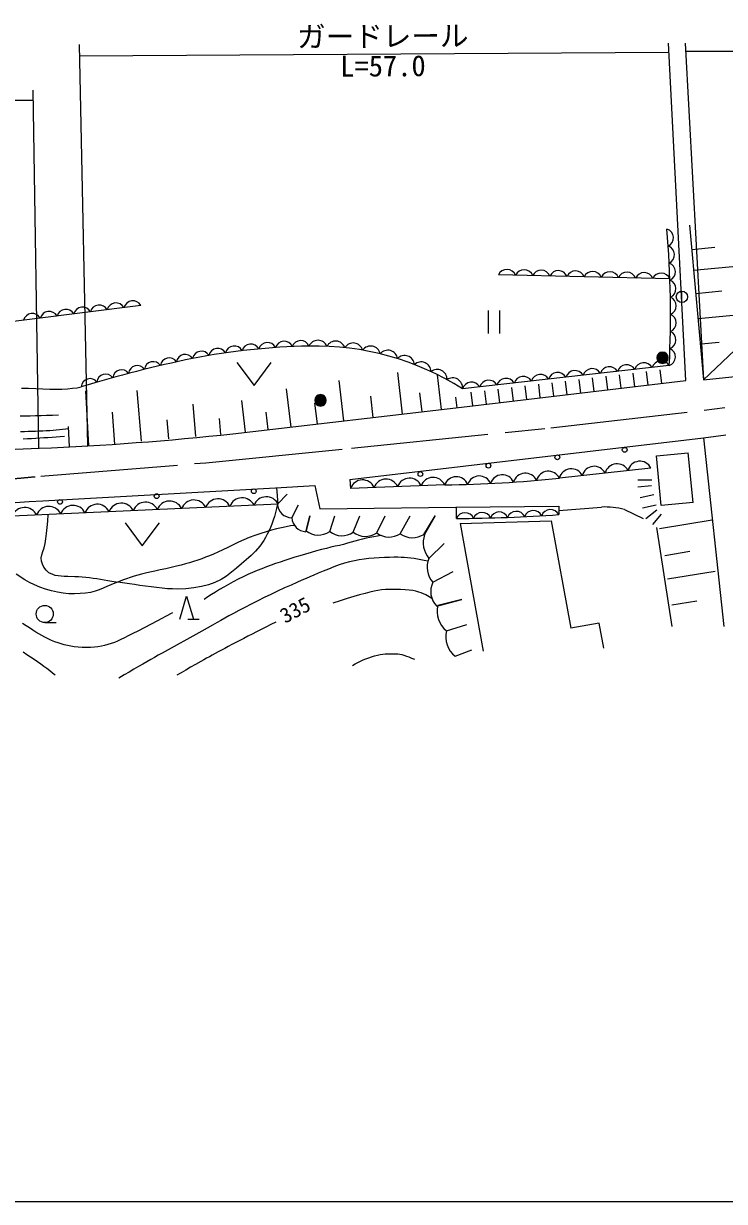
# Model space of a CAD drawing. Units: millimetres, scale not verified. Extents: x 40000 to 680000, y 20000 to 380000.
# Drawn here: x 392622 to 453962, y 205000 to 308088 of the extents above; entities that cross this region are included whole.
import ezdxf
from ezdxf.enums import TextEntityAlignment as Align

# ---------------------------------------------------------------- set-up
doc = ezdxf.new("R2010")
doc.units = ezdxf.units.MM
doc.header["$LTSCALE"] = 1000
doc.linetypes.add('CHAIN', pattern=[18.5, 12, -1.5, 3.5, -1.5])
for name, color, linetype, lineweight in [('M-BGD', 7, 'Continuous', 25), ('M-BMK', 2, 'CHAIN', 13), ('M-STR-HTXT', 7, 'Continuous', 13), ('M-TTL-BAND', 7, 'Continuous', 25)]:
    doc.layers.add(name, color=color, linetype=linetype, lineweight=lineweight)
doc.styles.add('ＭＳ ゴシック', font='')
doc.styles.get('ＭＳ ゴシック').set_extended_font_data('MS Gothic')

msp = doc.modelspace()

# ---------------------------------------------------------------- hatches: boundary and pattern name
at = {"layer": 'M-BGD'}
for points in [[(449043, 278843, 1), (448043, 278843, 1)], [(419111, 275114, 1), (418111, 275114, 0.41421), (418611, 274614, 0.41421)]]:
    msp.add_hatch(color=256, dxfattribs=at).paths.add_polyline_path(points)

# ---------------------------------------------------------------- linework, layer by layer
for p, q in [((450900, 290452), (452137, 276903)), ((451113, 288322), (453116, 288521)), ((455297, 286841), (451264, 286473)), ((449191, 285739), (434179, 286095)), ((450243, 283672), (450243, 284672)), ((453730, 284655), (451449, 284447)), ((450243, 284172), (450244, 284173)), ((433272, 282967), (433272, 280967)), ((434272, 282967), (434272, 280967)), ((455661, 282615), (451649, 282248)), ((452137, 276903), (455977, 280562)), ((451933, 280054), (453499, 280210)), ((448543, 278843), (448544, 278843)), ((425798, 273909), (425377, 277539)), ((429190, 274302), (428837, 277351)), ((449135, 278153), (431033, 276117)), ((444927, 276165), (444786, 277356)), ((446107, 276304), (445966, 277496)), ((447288, 276444), (447146, 277636)), ((448468, 276584), (448326, 277776)), ((452137, 276903), (460703, 277832)), ((420649, 273312), (420238, 276855)), ((431436, 274564), (450582, 276835)), ((436667, 275185), (436526, 276377)), ((437847, 275325), (437706, 276517)), ((439027, 275465), (438886, 276657)), ((440207, 275605), (440066, 276797)), ((441387, 275745), (441246, 276937)), ((442567, 275885), (442426, 277076)), ((443747, 276025), (443606, 277216)), ((398030, 275937), (398311, 271131)), ((402955, 271540), (402576, 275986)), ((416032, 272777), (415645, 276113)), ((423224, 273611), (423007, 275480)), ((427494, 274106), (427302, 275761)), ((430559, 274461), (430452, 275384)), ((431947, 274626), (431805, 275818)), ((433127, 274766), (432986, 275957)), ((434307, 274906), (434166, 276097)), ((435487, 275046), (435346, 276237)), ((407710, 271945), (407470, 274770)), ((410950, 272187), (431436, 274564)), ((412049, 272315), (411728, 275084)), ((418340, 273044), (418128, 274874)), ((418611, 275114), (418612, 275114)), ((400388, 274068), (400577, 271274)), ((405333, 271743), (405191, 273407)), ((409880, 272130), (409760, 273534)), ((414041, 272546), (413864, 274072)), ((396520, 272810), (396612, 271038)), ((452124, 271835), (454097, 272099)), ((448006, 270244), (450800, 270511)), ((448421, 265911), (448006, 270244)), ((451214, 266178), (450792, 270524)), ((447523, 269189), (439515, 268306)), ((421190, 268178), (421245, 267410)), ((446395, 268167), (447595, 268167)), ((394318, 266331), (414685, 267467)), ((414685, 267467), (418110, 267661)), ((414905, 266021), (414793, 267473)), ((429478, 267707), (421245, 267410)), ((446395, 267536), (447569, 267649)), ((414905, 266021), (383193, 264614)), ((415689, 266894), (414854, 266036)), ((446597, 266621), (447769, 266880)), ((451214, 266178), (448421, 265911)), ((416091, 264840), (416688, 265955)), ((417330, 263617), (417686, 265016)), ((417686, 265016), (417347, 263695)), ((419413, 263631), (419876, 265016)), ((421476, 263568), (422066, 265017)), ((423536, 263503), (424256, 265017)), ((425594, 263439), (426446, 265018)), ((427650, 263375), (428636, 265018)), ((428636, 265018), (427713, 263357)), ((430506, 264771), (430506, 265767)), ((439470, 265852), (439462, 265111)), ((439466, 265468), (443198, 265770)), ((445213, 265569), (446843, 264770)), ((446800, 265706), (447972, 265965)), ((447083, 264771), (448039, 265524)), ((447695, 264233), (448463, 265155)), ((430824, 264339), (438808, 264566)), ((430824, 264339), (432857, 253174)), ((438808, 264566), (440519, 255169)), ((448014, 263984), (449348, 255316)), ((448265, 263904), (452886, 264661)), ((428093, 261283), (429422, 262577)), ((448734, 261538), (450931, 261898)), ((428451, 259192), (430207, 260136)), ((448988, 259482), (453155, 260165)), ((428780, 257104), (430993, 257694)), ((430993, 257694), (428879, 257171)), ((449353, 257202), (451550, 257562)), ((394476, 255668), (395476, 255668)), ((406988, 255971), (407988, 255971)), ((429639, 254942), (431418, 255484)), ((443003, 255621), (440519, 255169)), ((443401, 253436), (443003, 255621)), ((430396, 252719), (431843, 253273))]:
    msp.add_line(p, q, dxfattribs=at)
for points in [[(402876, 283415), (388228, 281561), (386074, 283261)], [(411298, 278410), (412798, 276410), (414298, 278410)], [(392456, 276181), (393055, 276175), (393683, 276149), (394313, 276116), (394919, 276091), (395475, 276087), (395983, 276102), (396462, 276128), (396906, 276166), (397310, 276220), (397669, 276293)], [(392317, 273750), (392745, 273755), (393199, 273763), (393673, 273773), (394153, 273787), (394643, 273804), (395148, 273824), (395673, 273846)], [(392357, 272395), (392696, 272397), (393030, 272402), (393357, 272410), (393680, 272420), (393996, 272433), (394306, 272448), (394610, 272466), (394908, 272486), (395201, 272508), (395487, 272533), (395767, 272561), (396041, 272590), (396310, 272623), (396573, 272658)], [(392589, 271751), (392958, 271768), (393323, 271786), (393685, 271806), (394045, 271827), (394403, 271848), (394760, 271871), (395116, 271895), (395474, 271919), (395832, 271944), (396192, 271969)], [(421190, 268178), (452124, 271835), (453920, 255326)], [(418110, 267661), (418545, 265606), (430446, 265767), (439470, 265852)], [(414854, 266036), (414771, 265660), (414679, 265297), (414579, 264947), (414470, 264611), (414353, 264288), (414227, 263976), (414094, 263677), (413954, 263389), (413806, 263112), (413650, 262845), (413311, 262357), (412935, 261926), (412531, 261536), (412110, 261168), (411683, 260804), (411259, 260436), (410832, 260074), (410386, 259733), (409906, 259429), (409375, 259177), (408799, 258976), (408187, 258816), (407533, 258698), (406831, 258624), (406071, 258594), (405659, 258601), (405217, 258626), (404751, 258667), (404271, 258719), (403782, 258781), (403293, 258848), (402811, 258917), (402343, 258985), (401897, 259048), (401090, 259156), (400716, 259210), (400357, 259266), (400010, 259321), (399346, 259429), (399025, 259481), (398708, 259529), (398394, 259574), (398080, 259614), (397761, 259645), (397438, 259665), (397115, 259677), (396484, 259693), (396184, 259705), (395901, 259723), (395638, 259752), (395399, 259796), (395189, 259857), (394847, 260029), (394591, 260249), (394406, 260501), (394278, 260772), (394193, 261047), (394173, 261315), (394227, 261586), (394322, 261876), (394427, 262201), (394509, 262578), (394572, 263004), (394638, 263469), (394700, 263976), (394753, 264528), (394789, 265128)], [(416334, 264170), (415975, 264120), (415592, 264052), (415188, 263967), (414766, 263865), (414329, 263747), (413866, 263611), (413378, 263456), (412876, 263286), (412378, 263105), (411895, 262915), (411425, 262707), (410957, 262478), (410499, 262244), (410057, 262021), (409639, 261823), (409254, 261656), (408897, 261509), (408555, 261375), (408214, 261250), (407861, 261127), (407502, 261008), (407145, 260898), (406782, 260793), (406403, 260690), (406000, 260586), (405554, 260481), (405072, 260378), (404580, 260276), (404104, 260175), (403671, 260076), (403289, 259983), (402942, 259895), (402615, 259806), (402293, 259712), (401962, 259609), (401622, 259492), (401285, 259366), (400946, 259235), (400606, 259101), (400262, 258969), (399923, 258828), (399590, 258676), (399250, 258528), (398889, 258399), (398494, 258304), (398056, 258238), (397584, 258193), (397091, 258174), (396590, 258185), (396092, 258231), (395590, 258318), (395073, 258443), (394557, 258598), (394057, 258772), (393586, 258959), (393152, 259168), (392744, 259407), (391972, 259902)], [(401514, 264391), (403014, 262391), (404514, 264391)], [(423933, 263280), (423597, 263231), (423265, 263174), (422934, 263111), (422604, 263042), (422274, 262967), (421948, 262885), (421626, 262794), (421303, 262700), (420971, 262603), (420624, 262510), (420266, 262422), (419899, 262337), (419521, 262251), (419126, 262158), (418711, 262052), (418264, 261931), (417787, 261797), (417298, 261656), (416815, 261513), (416354, 261373), (415920, 261236), (415501, 261100), (415091, 260963), (414685, 260823), (414278, 260676), (413872, 260527), (413471, 260377), (413071, 260221), (412669, 260054), (412261, 259872), (411839, 259669), (411406, 259448), (410973, 259218), (410552, 258987), (410154, 258763), (409776, 258545), (409413, 258328), (409065, 258112), (408736, 257901), (408428, 257695)], [(428005, 261033), (427692, 261101), (427389, 261160), (427092, 261213), (426797, 261259), (426501, 261297), (426215, 261328), (425942, 261352), (425665, 261368), (425366, 261377), (425026, 261378), (424635, 261371), (424204, 261359), (423751, 261337), (423294, 261305), (422850, 261260), (422423, 261204), (422001, 261139), (421579, 261062), (421152, 260967), (420715, 260851), (420258, 260705), (419785, 260531), (419311, 260344), (418849, 260155), (418413, 259977), (418027, 259822), (417681, 259679), (417341, 259534), (416973, 259373), (416542, 259180), (416030, 258949), (415460, 258689), (414859, 258411), (414256, 258128), (413679, 257849), (413116, 257570), (412549, 257281), (411994, 256994), (411469, 256718), (410989, 256463), (410578, 256241), (410225, 256044), (409895, 255856), (409554, 255662), (409166, 255444), (408230, 254924), (404757, 252997), (404404, 252798), (404074, 252610), (403751, 252426), (403419, 252234), (403059, 252026), (402675, 251804), (402278, 251572), (401864, 251330), (401430, 251075), (400973, 250806)], [(406288, 255971), (406888, 257971), (407488, 255971)], [(428378, 257726), (428264, 257823), (428134, 257917), (427986, 258008), (427818, 258094), (427629, 258174), (427425, 258252), (427206, 258328), (426964, 258397), (426692, 258456), (426382, 258502), (426015, 258535), (425598, 258559), (425157, 258571), (424717, 258568), (424307, 258549), (423947, 258516), (423620, 258470), (423293, 258408), (422935, 258327), (422514, 258221), (422034, 258093), (421516, 257943), (420955, 257772), (420343, 257579), (419675, 257363)], [(405654, 256521), (405058, 256202), (404715, 256020), (404350, 255827), (402634, 254925), (402187, 254694), (401786, 254493), (401444, 254324), (401139, 254176), (400858, 254045), (400582, 253928), (400296, 253824), (400004, 253733), (399718, 253654), (399430, 253590), (399133, 253541), (398819, 253506), (398479, 253486), (398116, 253482), (397747, 253492), (397387, 253514), (397052, 253547), (396746, 253591), (396461, 253648), (396187, 253716), (395915, 253796), (395638, 253887), (395353, 253991), (395067, 254107), (394781, 254235), (394497, 254372), (394217, 254518), (393947, 254672), (393687, 254837), (393426, 255011), (393153, 255191), (392858, 255377), (392537, 255571)], [(414700, 255702), (414261, 255482), (413836, 255267), (413423, 255058), (413023, 254854), (412634, 254655), (412258, 254462), (411893, 254274), (411539, 254090), (411196, 253911), (410863, 253737), (410543, 253569), (410238, 253407), (409947, 253251), (409667, 253100), (409398, 252953), (409137, 252811), (408883, 252671), (408635, 252534), (408391, 252398), (408149, 252263), (407681, 252000), (407239, 251748), (406820, 251506), (406422, 251272), (406043, 251047)], [(395390, 251050), (395158, 251241), (394915, 251434), (394661, 251629), (394396, 251827), (394122, 252027), (393836, 252230), (393540, 252436), (393233, 252643), (392917, 252852), (392592, 253063)], [(421421, 251918), (421644, 252048), (421874, 252170), (422108, 252285), (422345, 252392), (422585, 252490), (422831, 252582), (423084, 252666), (423338, 252742), (423588, 252807), (423826, 252858), (424054, 252893), (424277, 252914), (424492, 252924), (424698, 252927), (424893, 252927), (425069, 252928), (425227, 252926), (425379, 252917), (425539, 252896), (425718, 252858), (425917, 252804), (426125, 252737), (426345, 252656), (426581, 252560), (426834, 252449)]]:
    msp.add_lwpolyline(points, dxfattribs=at)
for points in [[(449043, 278843, 1), (448043, 278843, 1)], [(419111, 275114, 1), (418111, 275114, 0.41421), (418611, 274614, 0.41421)]]:
    msp.add_lwpolyline(points, format="xyb", close=True, dxfattribs=at)
for centre, radius in [((450243, 284172), 500), ((439339, 270127), 210), ((445234, 270782), 210), ((433308, 269394), 210), ((427350, 268662), 210), ((412770, 267159), 210), ((395816, 266223), 210), ((404269, 266723), 210), ((394476, 256418), 750)]:
    msp.add_circle(centre, radius, dxfattribs=at)
for centre, radius, start, end in [((448686, 289339), 807, 296.42881, 72.15924), ((359190, 282619), 90055, 357.15757, 4.76979), ((448785, 287852), 807, 295.47728, 71.20771), ((448860, 286363), 807, 294.52575, 70.25619), ((434922, 285764), 814, 21.31851, 155.96319), ((436424, 285728), 814, 21.31851, 155.96319), ((437925, 285693), 814, 21.31851, 155.96319), ((439426, 285657), 814, 21.31851, 155.96319), ((440927, 285622), 814, 21.31851, 155.96319), ((442428, 285586), 814, 21.31851, 155.96319), ((443930, 285550), 814, 21.31851, 155.96319), ((445431, 285515), 814, 21.31851, 155.96319), ((446932, 285479), 814, 21.31851, 155.96319), ((448433, 285443), 814, 21.31851, 155.96319), ((448910, 284873), 807, 293.57422, 69.30466), ((400715, 282844), 795, 28.99567, 165.43364), ((402180, 283029), 795, 28.99567, 165.43364), ((448935, 283383), 807, 292.6227, 68.35313), ((393392, 281917), 795, 28.99567, 165.43364), ((394856, 282102), 795, 28.99567, 165.43364), ((396321, 282288), 795, 28.99567, 165.43364), ((397786, 282473), 795, 28.99567, 165.43364), ((399251, 282659), 795, 28.99567, 165.43364), ((448935, 281893), 807, 291.67117, 67.40161), ((448911, 280402), 807, 290.71964, 66.45008), ((418743, 220952), 58921, 91.11112, 101.08934), ((408181, 278629), 785, 31.28849, 169.46474), ((409619, 278874), 785, 29.86303, 168.03928), ((411063, 279083), 785, 28.43757, 166.61382), ((412512, 279256), 785, 27.0121, 165.18836), ((413964, 279393), 785, 25.58664, 163.7629), ((415419, 279494), 785, 24.16118, 162.33744), ((416877, 279558), 785, 22.73572, 160.91198), ((418144, 255847), 24021, 57.54813, 91.2968), ((418383, 279508), 859, 23.16818, 155.67557), ((419930, 279442), 859, 19.41832, 151.92572), ((421469, 279274), 859, 15.66847, 148.17587), ((422994, 279007), 859, 11.91862, 144.42601), ((424498, 278640), 859, 8.16877, 140.67616), ((448862, 278913), 807, 289.76812, 65.49855), ((429011, 173548), 107419, 101.60086, 106.96418), ((403967, 277734), 765, 33.57056, 173.46211), ((405362, 278060), 765, 32.80437, 172.69592), ((406762, 278367), 765, 32.03818, 171.92973), ((425975, 278176), 859, 4.41892, 136.92631), ((427419, 277616), 859, 0.66906, 133.17646), ((446908, 277575), 826, 29.66651, 163.17138), ((448417, 277744), 826, 29.66651, 163.17138), ((399808, 276646), 765, 35.86912, 175.76067), ((401190, 277027), 765, 35.10293, 174.99448), ((402576, 277390), 765, 34.33674, 174.22829), ((428823, 276962), 859, 356.91921, 129.42661), ((437858, 276556), 826, 29.66651, 163.17138), ((439366, 276726), 826, 29.66651, 163.17138), ((440875, 276896), 826, 29.66651, 163.17138), ((442383, 277065), 826, 29.66651, 163.17138), ((443892, 277235), 826, 29.66651, 163.17138), ((445400, 277405), 826, 29.66651, 163.17138), ((398432, 276246), 765, 36.63531, 176.52686), ((430181, 276219), 859, 353.16936, 125.67676), ((431824, 275877), 826, 29.66651, 163.17138), ((433333, 276047), 826, 29.66651, 163.17138), ((434841, 276217), 826, 29.66651, 163.17138), ((436349, 276387), 826, 29.66651, 163.17138), ((383427, 525514), 254818, 272.37845, 276.20071), ((385049, 482073), 211346, 266.35061, 272.42773), ((440557, 268045), 1074, 26.68426, 165.89438), ((442559, 268265), 1074, 26.68426, 165.89438), ((444561, 268486), 1074, 26.68426, 165.89438), ((446563, 268707), 1074, 26.68426, 165.89438), ((422288, 267040), 1108, 23.65656, 160.47378), ((424347, 267114), 1108, 23.65656, 160.47378), ((426405, 267189), 1108, 23.65656, 160.47378), ((428464, 267263), 1108, 23.65656, 160.47378), ((427836, 379562), 111867, 270.84093, 275.99225), ((430493, 267352), 1075, 22.02845, 160.68367), ((432510, 267418), 1075, 23.05871, 161.71394), ((434525, 267520), 1075, 24.08898, 162.7442), ((436539, 267658), 1075, 25.11924, 163.77446), ((438550, 267833), 1075, 26.1495, 164.80473), ((360209, 766867), 501698, 271.67142, 273.89837), ((399069, 264868), 1150, 25.5671, 159.51327), ((401183, 264962), 1150, 25.5671, 159.51327), ((403297, 265055), 1150, 25.5671, 159.51327), ((405411, 265149), 1150, 25.5671, 159.51327), ((407526, 265243), 1150, 25.5671, 159.51327), ((409640, 265337), 1150, 25.5671, 159.51327), ((411754, 265431), 1150, 25.5671, 159.51327), ((413868, 265524), 1150, 25.5671, 159.51327), ((416101, 266088), 1248, 182.38982, 269.57471), ((392726, 264586), 1150, 25.5671, 159.51327), ((394841, 264680), 1150, 25.5671, 159.51327), ((396955, 264774), 1150, 25.5671, 159.51327), ((431257, 264468), 809, 23.25233, 158.0178), ((429713, 403751), 138982, 270.32713, 274.02235), ((432754, 264493), 809, 23.8682, 158.63367), ((434250, 264533), 809, 24.48407, 159.24954), ((435747, 264590), 809, 25.09994, 159.86541), ((437242, 264663), 809, 25.71581, 160.48128), ((438737, 264752), 809, 26.33168, 161.09715), ((443524, 258860), 6918, 75.87257, 92.70625), ((417413, 264939), 1325, 184.28393, 266.4066), ((418423, 265060), 1738, 231.76836, 304.72643), ((420488, 265020), 1756, 232.24187, 304.20944), ((422551, 264984), 1778, 232.78893, 303.64161), ((424612, 264950), 1802, 233.37971, 303.04623), ((426669, 264918), 1829, 233.99151, 302.44071), ((429804, 262668), 2202, 161.78006, 219.00273), ((429869, 260510), 1936, 156.48837, 222.90397), ((430065, 258377), 1808, 153.21504, 224.72135), ((430972, 256641), 2159, 165.78384, 231.88103), ((431719, 254410), 2147, 165.63545, 231.97282)]:
    msp.add_arc(centre, radius, start, end, dxfattribs=at)
at = {"layer": 'M-BMK'}
for p, q in [((438772, 272711), (454003, 274473)), ((421329, 270926), (438772, 272711)), ((408579, 269651), (421329, 270926)), ((394134, 268484), (408579, 269651))]:
    msp.add_line(p, q, dxfattribs=at)
msp.add_arc((381666, 387398), 119566, 261.12815, 275.98526, dxfattribs=at)
at = {"layer": 'M-STR-HTXT'}
for p, q in [((397480, 306255), (398210, 271126)), ((450582, 276835), (449063, 306386)), ((450537, 306386), (452137, 276903)), ((397500, 305259), (449104, 305594)), ((450577, 305663), (474562, 305647)), ((393973, 270915), (393459, 302262)), ((371594, 301255), (393473, 301394))]:
    msp.add_line(p, q, dxfattribs=at)
at = {"layer": 'M-TTL-BAND'}
msp.add_line((40000, 205000), (579000, 205000), dxfattribs=at)

# ---------------------------------------------------------------- texts
at = {"layer": 'M-BGD', "style": 'ＭＳ ゴシック'}
msp.add_text('335', height=1320, rotation=28.072, dxfattribs=at).set_placement((415693, 255203), align=Align.BOTTOM_LEFT)
at = {"layer": 'M-STR-HTXT', "style": 'ＭＳ ゴシック'}
for s, p in [('ガードレール', (424069, 305513)), ('L=57.0', (424086, 302913))]:
    msp.add_text(s, height=1833, rotation=0.372, dxfattribs=at).set_placement(p, align=Align.BOTTOM_CENTER)

doc.saveas('drawing.dxf')
